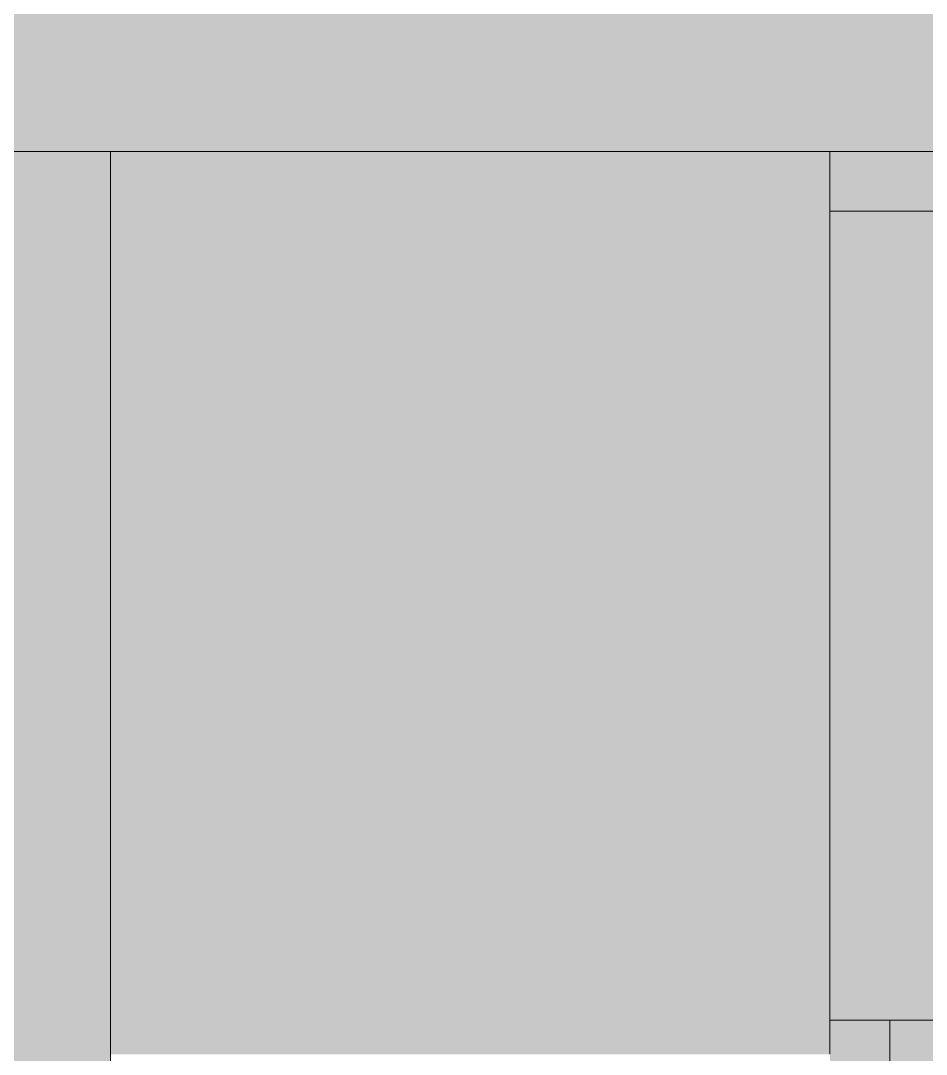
# Model space of a CAD drawing. Header units: centimetres. Extents: x -4381 to 5639, y -3920 to 4826.
# Drawn here: x 71.017 to 72.528, y 33.896 to 35.622 of the extents above; entities that cross this region are included whole.
import ezdxf
from ezdxf.xclip import XClip

# ---------------------------------------------------------------- set-up
doc = ezdxf.new("R2010")
doc.units = ezdxf.units.CM
doc.header["$MEASUREMENT"] = 0
doc.header["$XCLIPFRAME"] = 0
doc.set_wipeout_variables(frame=1)
doc.linetypes.add('Wipeout_Contour', pattern=[100, 0, -100])
for name, color, linetype, lineweight in [('0- SITE_Pen_No__1', 7, 'Continuous', 5), ('Dalles_Pen_No__1', 7, 'Continuous', 5), ('Structural - Bearing_Pen_No__1', 7, 'Continuous', 5), ('Structural - Combined_Pen_No__1', 7, 'Continuous', 5)]:
    doc.layers.add(name, color=color, linetype=linetype, lineweight=lineweight)
for name, color, linetype in [('Dalles', 7, 'Continuous'), ('Drawing & Figure', 7, 'Continuous'), ('Structural - Bearing', 7, 'Continuous'), ('Structural - Combined', 7, 'Continuous')]:
    doc.layers.add(name, color=color, linetype=linetype)
for name, color, linetype, lineweight, true_color in [('Structural - Bearing_Pen_No__102', 7, 'Continuous', 5, 0xcccccc), ('Structural - Bearing_Pen_No__112', 7, 'Continuous', 5, 0xd5aaaa), ('Structural - Combined_Pen_No__102', 7, 'Continuous', 5, 0xcccccc), ('Structural - Combined_Pen_No__62', 7, 'Continuous', 5, 0xaaaaaa)]:
    doc.layers.add(name, color=color, linetype=linetype, lineweight=lineweight, true_color=true_color)

# ---------------------------------------------------------------- blocks, each defined once
blk = doc.blocks.new('Drawing_7_7', base_point=(-363.0919, 32.2036))
at = {"layer": '0- SITE_Pen_No__1', "linetype": 'Continuous', "ltscale": 10}
for p, q in [((72.3669, 34.142), (72.4667, 34.142)), ((72.4667, 34.142), (72.474, 34.142)), ((73.5919, 34.142), (72.474, 34.142))]:
    blk.add_line(p, q, dxfattribs=at)
at = {"color": 254, "linetype": 'Wipeout_Contour', "lineweight": 0, "ltscale": 1651.164971}
blk.add_wipeout([(70.8869, 35.4036), (70.8869, 34.3036), (70.9069, 34.3036), (70.9069, 33.2294), (70.9169, 33.2294), (70.9169, 33.2136), (70.9619, 33.2136), (70.969, 33.2107), (70.9719, 33.2036), (70.969, 33.1965), (70.9619, 33.1936), (70.9169, 33.1936), (70.9169, 33.1778), (70.9069, 33.1778), (70.9069, 33.1294), (70.9169, 33.1294), (70.9169, 33.0778), (70.9069, 33.0778), (70.9069, 32.2036), (71.1669, 32.2036), (71.1669, 35.4036)], dxfattribs=at).dxf.layer = 'Structural - Bearing'
at = {"color": 254, "linetype": 'Wipeout_Contour', "lineweight": 0, "ltscale": 319.761735}
blk.add_wipeout([(72.4669, 33.7536), (72.4669, 33.9536), (72.3669, 33.9536), (72.3669, 33.7536)], dxfattribs=at).dxf.layer = 'Structural - Combined'
at = {"layer": 'Structural - Bearing_Pen_No__112', "linetype": 'Continuous', "ltscale": 10}
blk.add_hatch(color=256, dxfattribs=at).paths.add_polyline_path([(70.8869, 35.4036), (70.8869, 34.3036), (70.9069, 34.3036), (70.9069, 33.2294), (70.9169, 33.2294), (70.9169, 33.2136), (70.9619, 33.2136), (70.969, 33.2107), (70.9719, 33.2036), (70.969, 33.1965), (70.9619, 33.1936), (70.9169, 33.1936), (70.9169, 33.1778), (70.9069, 33.1778), (70.9069, 33.1294), (70.9169, 33.1294), (70.9169, 33.0778), (70.9069, 33.0778), (70.9069, 32.2036), (71.1669, 32.2036), (71.1669, 35.4036)])
at = {"layer": 'Structural - Combined_Pen_No__102', "linetype": 'Continuous', "ltscale": 10}
blk.add_hatch(color=256, dxfattribs=at).paths.add_polyline_path([(72.4669, 33.7536), (72.4669, 33.9536), (72.3669, 33.9536), (72.3669, 33.7536)])
at = {"color": 254, "linetype": 'Wipeout_Contour', "lineweight": 0, "ltscale": 237.878526}
blk.add_wipeout([(71.1669, 34.0715), (71.1669, 33.8965), (72.3669, 33.8965)], dxfattribs=at).dxf.layer = 'Structural - Combined'
at = {"color": 254, "linetype": 'Wipeout_Contour', "lineweight": 0, "ltscale": 322.13638}
blk.add_wipeout([(72.4669, 33.9536), (72.4669, 33.7786), (73.6669, 33.7786), (73.6669, 33.9536)], dxfattribs=at).dxf.layer = 'Structural - Combined'
at = {"layer": 'Structural - Combined_Pen_No__102', "linetype": 'Continuous', "ltscale": 10}
blk.add_hatch(color=256, dxfattribs=at).paths.add_polyline_path([(72.4669, 33.9536), (72.4669, 33.7786), (73.6669, 33.7786), (73.6669, 33.9536)])
at = {"layer": 'Structural - Combined_Pen_No__62', "linetype": 'Continuous', "ltscale": 10}
blk.add_hatch(color=256, dxfattribs=at).paths.add_polyline_path([(71.1669, 34.0715), (71.1669, 33.8965), (72.3669, 33.8965)])
at = {"color": 254, "linetype": 'Wipeout_Contour', "lineweight": 0, "ltscale": 238.562181}
blk.add_wipeout([(71.1669, 34.0715), (72.3669, 33.8965), (72.3669, 34.0715)], dxfattribs=at).dxf.layer = 'Structural - Combined'
at = {"layer": 'Structural - Combined_Pen_No__62', "linetype": 'Continuous', "ltscale": 10}
blk.add_hatch(color=256, dxfattribs=at).paths.add_polyline_path([(71.1669, 34.0715), (72.3669, 33.8965), (72.3669, 34.0715)])
at = {"color": 254, "linetype": 'Wipeout_Contour', "lineweight": 0, "ltscale": 238.102806}
blk.add_wipeout([(72.3669, 34.0715), (71.1669, 34.2466), (71.1669, 34.0715)], dxfattribs=at).dxf.layer = 'Structural - Combined'
at = {"layer": 'Structural - Combined_Pen_No__62', "linetype": 'Continuous', "ltscale": 10}
blk.add_hatch(color=256, dxfattribs=at).paths.add_polyline_path([(72.3669, 34.0715), (71.1669, 34.2466), (71.1669, 34.0715)])
at = {"color": 254, "linetype": 'Wipeout_Contour', "lineweight": 0, "ltscale": 238.788408}
blk.add_wipeout([(72.3669, 34.0715), (72.3669, 34.2466), (71.1669, 34.2466)], dxfattribs=at).dxf.layer = 'Structural - Combined'
at = {"layer": 'Structural - Combined_Pen_No__62', "linetype": 'Continuous', "ltscale": 10}
blk.add_hatch(color=256, dxfattribs=at).paths.add_polyline_path([(72.3669, 34.0715), (72.3669, 34.2466), (71.1669, 34.2466)])
at = {"color": 254, "linetype": 'Wipeout_Contour', "lineweight": 0, "ltscale": 238.328037}
blk.add_wipeout([(71.1669, 34.4217), (71.1669, 34.2466), (72.3669, 34.2466)], dxfattribs=at).dxf.layer = 'Structural - Combined'
at = {"layer": 'Structural - Combined_Pen_No__62', "linetype": 'Continuous', "ltscale": 10}
blk.add_hatch(color=256, dxfattribs=at).paths.add_polyline_path([(71.1669, 34.4217), (71.1669, 34.2466), (72.3669, 34.2466)])
at = {"color": 254, "linetype": 'Wipeout_Contour', "lineweight": 0, "ltscale": 239.015571}
blk.add_wipeout([(71.1669, 34.4217), (72.3669, 34.2466), (72.3669, 34.4217)], dxfattribs=at).dxf.layer = 'Structural - Combined'
at = {"layer": 'Structural - Combined_Pen_No__62', "linetype": 'Continuous', "ltscale": 10}
blk.add_hatch(color=256, dxfattribs=at).paths.add_polyline_path([(71.1669, 34.4217), (72.3669, 34.2466), (72.3669, 34.4217)])
at = {"color": 254, "linetype": 'Wipeout_Contour', "lineweight": 0, "ltscale": 238.554204}
blk.add_wipeout([(71.1669, 34.5967), (71.1669, 34.4217), (72.3669, 34.4217)], dxfattribs=at).dxf.layer = 'Structural - Combined'
at = {"layer": 'Structural - Combined_Pen_No__62', "linetype": 'Continuous', "ltscale": 10}
blk.add_hatch(color=256, dxfattribs=at).paths.add_polyline_path([(71.1669, 34.5967), (71.1669, 34.4217), (72.3669, 34.4217)])
at = {"color": 254, "linetype": 'Wipeout_Contour', "lineweight": 0, "ltscale": 239.243667}
blk.add_wipeout([(71.1669, 34.5967), (72.3669, 34.4217), (72.3669, 34.5967)], dxfattribs=at).dxf.layer = 'Structural - Combined'
at = {"layer": 'Structural - Combined_Pen_No__62', "linetype": 'Continuous', "ltscale": 10}
blk.add_hatch(color=256, dxfattribs=at).paths.add_polyline_path([(71.1669, 34.5967), (72.3669, 34.4217), (72.3669, 34.5967)])
at = {"color": 254, "linetype": 'Wipeout_Contour', "lineweight": 0, "ltscale": 238.965795}
blk.add_wipeout([(72.3669, 34.5967), (72.3669, 34.7718), (71.1669, 34.5967)], dxfattribs=at).dxf.layer = 'Structural - Combined'
at = {"layer": 'Structural - Combined_Pen_No__62', "linetype": 'Continuous', "ltscale": 10}
blk.add_hatch(color=256, dxfattribs=at).paths.add_polyline_path([(72.3669, 34.5967), (72.3669, 34.7718), (71.1669, 34.5967)])
at = {"color": 254, "linetype": 'Wipeout_Contour', "lineweight": 0, "ltscale": 239.297135}
blk.add_wipeout([(72.3669, 34.7718), (71.1669, 34.7718), (71.1669, 34.5967)], dxfattribs=at).dxf.layer = 'Structural - Combined'
at = {"layer": 'Structural - Combined_Pen_No__62', "linetype": 'Continuous', "ltscale": 10}
blk.add_hatch(color=256, dxfattribs=at).paths.add_polyline_path([(72.3669, 34.7718), (71.1669, 34.7718), (71.1669, 34.5967)])
at = {"color": 254, "linetype": 'Wipeout_Contour', "lineweight": 0, "ltscale": 239.193678}
blk.add_wipeout([(72.3669, 34.9469), (71.1669, 34.7718), (72.3669, 34.7718)], dxfattribs=at).dxf.layer = 'Structural - Combined'
at = {"layer": 'Structural - Combined_Pen_No__62', "linetype": 'Continuous', "ltscale": 10}
blk.add_hatch(color=256, dxfattribs=at).paths.add_polyline_path([(72.3669, 34.9469), (71.1669, 34.7718), (72.3669, 34.7718)])
at = {"color": 254, "linetype": 'Wipeout_Contour', "lineweight": 0, "ltscale": 239.52728}
blk.add_wipeout([(71.1669, 34.7718), (72.3669, 34.9469), (71.1669, 34.9469)], dxfattribs=at).dxf.layer = 'Structural - Combined'
at = {"layer": 'Structural - Combined_Pen_No__62', "linetype": 'Continuous', "ltscale": 10}
blk.add_hatch(color=256, dxfattribs=at).paths.add_polyline_path([(71.1669, 34.7718), (72.3669, 34.9469), (71.1669, 34.9469)])
at = {"color": 254, "linetype": 'Wipeout_Contour', "lineweight": 0, "ltscale": 239.238339}
blk.add_wipeout([(72.3669, 34.9469), (71.1669, 35.122), (71.1669, 34.9469)], dxfattribs=at).dxf.layer = 'Structural - Combined'
at = {"layer": 'Structural - Combined_Pen_No__62', "linetype": 'Continuous', "ltscale": 10}
blk.add_hatch(color=256, dxfattribs=at).paths.add_polyline_path([(72.3669, 34.9469), (71.1669, 35.122), (71.1669, 34.9469)])
at = {"color": 254, "linetype": 'Wipeout_Contour', "lineweight": 0, "ltscale": 239.933553}
blk.add_wipeout([(72.3669, 34.9469), (72.3669, 35.122), (71.1669, 35.122)], dxfattribs=at).dxf.layer = 'Structural - Combined'
at = {"layer": 'Structural - Combined_Pen_No__62', "linetype": 'Continuous', "ltscale": 10}
blk.add_hatch(color=256, dxfattribs=at).paths.add_polyline_path([(72.3669, 34.9469), (72.3669, 35.122), (71.1669, 35.122)])
at = {"color": 254, "linetype": 'Wipeout_Contour', "lineweight": 0, "ltscale": 239.468258}
blk.add_wipeout([(71.1669, 35.297), (71.1669, 35.122), (72.3669, 35.122)], dxfattribs=at).dxf.layer = 'Structural - Combined'
at = {"layer": 'Structural - Combined_Pen_No__62', "linetype": 'Continuous', "ltscale": 10}
blk.add_hatch(color=256, dxfattribs=at).paths.add_polyline_path([(71.1669, 35.297), (71.1669, 35.122), (72.3669, 35.122)])
at = {"color": 254, "linetype": 'Wipeout_Contour', "lineweight": 0, "ltscale": 240.165381}
blk.add_wipeout([(72.3669, 35.297), (71.1669, 35.297), (72.3669, 35.122)], dxfattribs=at).dxf.layer = 'Structural - Combined'
at = {"layer": 'Structural - Combined_Pen_No__62', "linetype": 'Continuous', "ltscale": 10}
blk.add_hatch(color=256, dxfattribs=at).paths.add_polyline_path([(72.3669, 35.297), (71.1669, 35.297), (72.3669, 35.122)])
at = {"color": 254, "linetype": 'Wipeout_Contour', "lineweight": 0, "ltscale": 239.853331}
blk.add_wipeout([(72.3669, 35.297), (72.3669, 35.4036), (71.1669, 35.297)], dxfattribs=at).dxf.layer = 'Structural - Combined'
at = {"layer": 'Structural - Combined_Pen_No__62', "linetype": 'Continuous', "ltscale": 10}
blk.add_hatch(color=256, dxfattribs=at).paths.add_polyline_path([(72.3669, 35.297), (72.3669, 35.4036), (71.1669, 35.297)])
at = {"color": 254, "linetype": 'Wipeout_Contour', "lineweight": 0, "ltscale": 240.162988}
blk.add_wipeout([(72.3669, 35.4036), (71.1669, 35.4036), (71.1669, 35.297)], dxfattribs=at).dxf.layer = 'Structural - Combined'
at = {"layer": 'Structural - Combined_Pen_No__62', "linetype": 'Continuous', "ltscale": 10}
blk.add_hatch(color=256, dxfattribs=at).paths.add_polyline_path([(72.3669, 35.4036), (71.1669, 35.4036), (71.1669, 35.297)])
at = {"layer": 'Structural - Bearing_Pen_No__1', "linetype": 'Continuous', "ltscale": 10}
blk.add_line((71.1669, 35.297), (71.1669, 32.2036), dxfattribs=at)
at = {"layer": 'Structural - Combined_Pen_No__1', "linetype": 'Continuous', "ltscale": 10}
blk.add_line((71.1669, 35.297), (71.1669, 35.4036), dxfattribs=at)
at = {"color": 254, "linetype": 'Wipeout_Contour', "lineweight": 0, "ltscale": 323.204599}
blk.add_wipeout([(73.5919, 35.4036), (72.3669, 35.4036), (72.3669, 33.9536), (73.5919, 33.9536)], dxfattribs=at).dxf.layer = 'Structural - Bearing'
at = {"layer": 'Dalles', "linetype": 'Continuous', "lineweight": 0, "ltscale": 10, "true_color": 0x000000}
blk.add_hatch(color=18, dxfattribs=at).paths.add_polyline_path([(84.2669, 35.4036), (84.2669, 35.7036), (70.8669, 35.7036), (70.8669, 35.4036)])
at = {"layer": 'Structural - Bearing_Pen_No__102', "linetype": 'Continuous', "ltscale": 10}
blk.add_hatch(color=256, dxfattribs=at).paths.add_polyline_path([(73.5919, 35.4036), (72.3669, 35.4036), (72.3669, 33.9536), (73.5919, 33.9536)])
at = {"layer": 'Dalles_Pen_No__1', "linetype": 'Continuous', "ltscale": 10}
for p, q in [((76.5169, 35.4036), (70.8669, 35.4036)), ((73.5919, 35.3036), (72.3669, 35.3036))]:
    blk.add_line(p, q, dxfattribs=at)
at = {"layer": 'Structural - Combined_Pen_No__1', "linetype": 'Continuous', "ltscale": 10}
for p, q in [((72.3669, 35.297), (72.3669, 35.4036)), ((72.3669, 35.122), (72.3669, 35.297)), ((72.3669, 34.9469), (72.3669, 35.122)), ((72.3669, 34.7718), (72.3669, 34.9469)), ((72.3669, 34.5967), (72.3669, 34.7718)), ((72.3669, 34.4217), (72.3669, 34.5967)), ((72.3669, 34.2466), (72.3669, 34.4217)), ((72.3669, 34.0715), (72.3669, 34.2466)), ((72.3669, 33.8965), (72.3669, 34.0715)), ((72.4669, 33.9536), (72.3669, 33.9536)), ((72.4669, 33.7786), (72.4669, 33.9536)), ((73.6669, 33.9536), (72.4669, 33.9536))]:
    blk.add_line(p, q, dxfattribs=at)

msp = doc.modelspace()

# ---------------------------------------------------------------- block references
at = {"layer": 'Drawing & Figure', "color": 151, "linetype": 'Continuous', "lineweight": 5, "ltscale": 10, "true_color": 0x80c2ff}
ref = msp.add_blockref('Drawing_7_7', (-363.09186, 32.20361), dxfattribs=at)
XClip(ref).set_block_clipping_path([(51.7463984619, 23.6253966175), (100.4426918859, 45.1170657245)])

doc.saveas('drawing.dxf')
